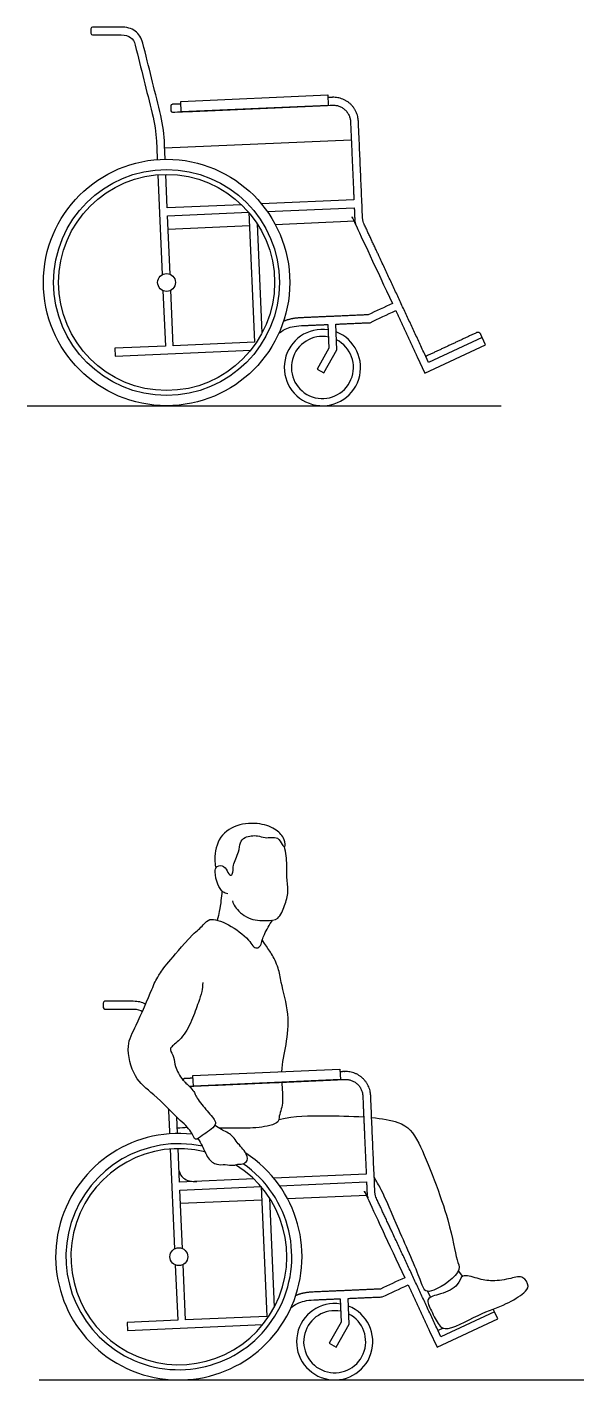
# Model space of a CAD drawing. Header units: millimetres. Extents: x 71.6 to 121.6, y 1.1 to 34.5.
# Drawn here: x 71.885 to 73.214, y 16.104 to 19.372 of the extents above; entities that cross this region are included whole.
import ezdxf

# ---------------------------------------------------------------- set-up
doc = ezdxf.new("R2010")
doc.units = ezdxf.units.MM

msp = doc.modelspace()

# ---------------------------------------------------------------- linework, layer by layer
for p, q in [((72.2014, 19.0149), (72.2119, 18.7737)), ((72.6751, 18.9542), (72.4516, 18.9445)), ((72.2485, 16.6995), (72.2468, 16.7395)), ((72.2311, 16.662), (72.2416, 16.4208)), ((72.7048, 16.6014), (72.4813, 16.5916)), ((72.9273, 16.368), (72.9373, 16.354)), ((72.8602, 16.3039), (72.8537, 16.318)), ((73.0149, 16.2687), (73.0118, 16.2754)), ((72.8911, 16.2292), (72.8784, 16.2233)), ((71.9148, 16.1042), (79.4389, 16.1042))]:
    msp.add_line(p, q)
for points in [[(72.2575, 19.1668), (72.2564, 19.1921), (72.6117, 19.2077), (72.6128, 19.1823)], [(72.2872, 16.8139), (72.2861, 16.8393), (72.6414, 16.8548), (72.6425, 16.8294)]]:
    msp.add_lwpolyline(points, close=True)
for points in [[(72.2176, 19.0795), (72.6687, 19.0992)], [(72.4037, 18.9424), (72.224, 18.9346), (72.2204, 19.0157)], [(72.231, 18.7746), (72.2248, 18.9155), (72.4215, 18.9241), (72.4352, 18.6106), (72.2385, 18.602), (72.2327, 18.7357)], [(72.4657, 18.926), (72.6759, 18.9352)], [(72.2262, 18.8837), (72.4229, 18.8923)], [(72.4532, 18.6332), (72.4418, 18.896)], [(72.4419, 18.8931), (72.4435, 18.8932)], [(72.4849, 18.895), (72.6773, 18.9034)], [(72.2136, 18.7349), (72.2195, 18.6011), (72.0971, 18.5958), (72.098, 18.5768), (72.4256, 18.5911)], [(72.6123, 18.6532), (72.6147, 18.5964), (72.5859, 18.5457), (72.6025, 18.5363)], [(72.6025, 18.5363), (72.6339, 18.5917), (72.6313, 18.654)], [(72.8282, 18.5751), (72.8464, 18.5359), (72.9933, 18.6044), (72.9852, 18.6216)], [(72.9852, 18.6216), (72.8557, 18.5612), (72.8454, 18.5831)], [(71.8851, 18.4571), (73.031, 18.4571)], [(72.4334, 16.5895), (72.2537, 16.5817), (72.2501, 16.6628)], [(72.2607, 16.4217), (72.2545, 16.5626), (72.4512, 16.5712), (72.4649, 16.2577), (72.2682, 16.2491), (72.2624, 16.3828)], [(72.4954, 16.5731), (72.7056, 16.5823)], [(72.2559, 16.5308), (72.4526, 16.5394)], [(72.4829, 16.2803), (72.4715, 16.5431)], [(72.4716, 16.5402), (72.4732, 16.5403)], [(72.5146, 16.5421), (72.707, 16.5505)], [(72.2433, 16.382), (72.2492, 16.2482), (72.1268, 16.2429), (72.1277, 16.2239), (72.4553, 16.2382)], [(72.642, 16.3003), (72.6444, 16.2435), (72.6156, 16.1928), (72.6322, 16.1834)], [(72.6322, 16.1834), (72.6636, 16.2388), (72.661, 16.3011)], [(72.8579, 16.2222), (72.8761, 16.183), (73.023, 16.2515), (73.0149, 16.2687)], [(73.0149, 16.2687), (72.8854, 16.2083), (72.8751, 16.2302)]]:
    msp.add_lwpolyline(points)
for centre, radius in [((72.2223, 18.7547), 0.2977), ((72.2223, 18.7547), 0.2729), ((72.2223, 18.7547), 0.261), ((72.2223, 18.7547), 0.0216), ((72.252, 16.4018), 0.0216)]:
    msp.add_circle(centre, radius)
for centre, radius, start, end in [((72.0436, 19.3674), 0.00416, 90, 180), ((72.0436, 19.3567), 0.00416, 180, 270), ((72.2358, 19.1813), 0.00356, 92.5, 182.5), ((72.2363, 19.1694), 0.00356, 182.5, 272.5), ((72.5989, 18.5493), 0.0922, 81.348, 68.9308), ((72.5989, 18.5493), 0.075, 78.7513, 63.0541), ((72.9747, 18.6268), 0.00739, 25, 115), ((72.0733, 17.0145), 0.00416, 90, 180), ((72.0733, 17.0038), 0.00416, 180, 270), ((72.2655, 16.8284), 0.00356, 92.5, 182.5), ((72.252, 16.4018), 0.2977, 83.7182, 57.1491), ((72.252, 16.4018), 0.2729, 77.9536, 55.3482), ((72.252, 16.4018), 0.261, 76.0219, 58.3107), ((72.6286, 16.1964), 0.0922, 81.348, 68.9308), ((72.6286, 16.1964), 0.075, 78.7513, 63.0541)]:
    msp.add_arc(centre, radius, start, end)
for points, degree in [([(72.0394, 19.3674), (72.0394, 19.3656), (72.0394, 19.362), (72.0394, 19.3584), (72.0394, 19.3567)], 3), ([(72.1122, 19.3715), (72.0893, 19.3715), (72.0664, 19.3715), (72.0436, 19.3715)], 3), ([(72.0436, 19.3525), (72.0664, 19.3525), (72.0893, 19.3525), (72.1122, 19.3525)], 3), ([(72.1465, 19.328), (72.1607, 19.2708), (72.1742, 19.2169), (72.1876, 19.163)], 3), ([(72.2061, 19.1676), (72.1926, 19.2215), (72.1792, 19.2755), (72.1649, 19.3327)], 3), ([(72.2323, 19.1812), (72.2324, 19.1782), (72.2327, 19.1722), (72.2328, 19.1693)], 2), ([(72.2567, 19.1858), (72.2462, 19.1853), (72.2357, 19.1849)], 2), ([(72.2365, 19.1659), (72.4301, 19.1743), (72.6237, 19.1828)], 2), ([(72.1876, 19.163), (72.1935, 19.1392), (72.1969, 19.117), (72.1979, 19.0962)], 3), ([(72.2169, 19.097), (72.2159, 19.1191), (72.2123, 19.1426), (72.2061, 19.1676)], 3), ([(72.6668, 19.1432), (72.6709, 19.0487), (72.6751, 18.9542)], 2), ([(72.1979, 19.0962), (72.1985, 19.0813), (72.1992, 19.0664), (72.1998, 19.0515)], 3), ([(72.2188, 19.0524), (72.2182, 19.0673), (72.2175, 19.0821), (72.2169, 19.097)], 3), ([(72.7681, 18.7039), (72.7486, 18.6948), (72.7292, 18.6858), (72.7097, 18.6766)], 3), ([(72.5472, 18.6694), (72.5227, 18.6683), (72.5048, 18.6608)], 2), ([(72.7097, 18.6766), (72.6285, 18.673), (72.5472, 18.6694)], 2), ([(72.6313, 18.654), (72.6726, 18.6558), (72.714, 18.6576)], 2), ([(72.714, 18.6576), (72.7347, 18.6673), (72.7554, 18.677), (72.7761, 18.6866)], 3), ([(72.7761, 18.6866), (72.8021, 18.6309), (72.8282, 18.5751)], 2), ([(72.4928, 18.6304), (72.4971, 18.635), (72.5023, 18.6387), (72.5087, 18.6417)], 3), ([(72.5087, 18.6417), (72.5186, 18.6466), (72.5316, 18.6497), (72.548, 18.6504)], 3), ([(72.548, 18.6504), (72.5802, 18.6518), (72.6123, 18.6532)], 2), ([(72.9716, 18.6335), (72.9101, 18.6048), (72.8487, 18.5762)], 2), ([(72.9852, 18.6216), (72.9833, 18.6258), (72.9814, 18.6299)], 2), ([(72.0691, 17.0145), (72.0691, 17.0127), (72.0691, 17.0091), (72.0691, 17.0055), (72.0691, 17.0038)], 3), ([(72.1419, 17.0186), (72.119, 17.0186), (72.0961, 17.0186), (72.0733, 17.0186)], 3), ([(72.0733, 16.9996), (72.0961, 16.9996), (72.119, 16.9996), (72.1419, 16.9996)], 3), ([(72.1717, 17.0118), (72.1632, 17.0165), (72.1531, 17.0186), (72.1419, 17.0186)], 3), ([(72.1419, 16.9996), (72.1517, 16.9996), (72.1588, 16.9976), (72.164, 16.9941)], 3), ([(72.2864, 16.8329), (72.2759, 16.8325), (72.2654, 16.832)], 2), ([(72.2767, 16.8134), (72.4651, 16.8216), (72.6534, 16.8299)], 2), ([(72.6965, 16.7903), (72.7006, 16.6958), (72.7048, 16.6014)], 2), ([(72.2264, 16.7597), (72.2269, 16.7541), (72.2273, 16.7487), (72.2276, 16.7433)], 3), ([(72.2276, 16.7433), (72.2282, 16.7284), (72.2289, 16.7135), (72.2295, 16.6987)], 3), ([(72.2732, 16.7135), (72.2646, 16.7131), (72.2562, 16.7126), (72.248, 16.7121)], 3), ([(72.7978, 16.351), (72.7783, 16.3419), (72.7589, 16.3329), (72.7394, 16.3237)], 3), ([(72.5769, 16.3165), (72.5524, 16.3155), (72.5345, 16.308)], 2), ([(72.7394, 16.3237), (72.6582, 16.3201), (72.5769, 16.3165)], 2), ([(72.661, 16.3011), (72.7023, 16.3029), (72.7437, 16.3047)], 2), ([(72.7437, 16.3047), (72.7644, 16.3144), (72.7851, 16.3241), (72.8058, 16.3337)], 3), ([(72.8058, 16.3337), (72.8318, 16.278), (72.8579, 16.2222)], 2), ([(72.5225, 16.2775), (72.5268, 16.2821), (72.532, 16.2858), (72.5384, 16.2888)], 3), ([(72.5384, 16.2888), (72.5483, 16.2937), (72.5613, 16.2968), (72.5778, 16.2975)], 3), ([(72.5778, 16.2975), (72.6099, 16.2989), (72.642, 16.3003)], 2)]:
    msp.add_open_spline(points, degree=degree)
for points, degree, knots in [([(72.1649, 19.3327), (72.1619, 19.3448), (72.1557, 19.3551), (72.1465, 19.3618), (72.1372, 19.3685), (72.1254, 19.3715), (72.1122, 19.3715)], 3, [13.6211591, 13.6211591, 13.6211591, 13.6211591, 13.7242037, 13.7242037, 13.7242037, 13.8272484, 13.8272484, 13.8272484, 13.8272484]), ([(72.1122, 19.3525), (72.1226, 19.3525), (72.13, 19.3502), (72.1353, 19.3464), (72.1405, 19.3426), (72.1442, 19.337), (72.1465, 19.328)], 3, [14.4087141, 14.4087141, 14.4087141, 14.4087141, 14.5117588, 14.5117588, 14.5117588, 14.6148034, 14.6148034, 14.6148034, 14.6148034]), ([(72.6759, 18.9352), (72.6767, 18.9167), (72.6775, 18.8981), (72.7228, 18.801), (72.7681, 18.7039)], 2, [-1.54386844, -1.54386844, -1.54386844, -1.48369301, -1.48369301, -1.48027885, -1.48027885, -1.48027885]), ([(72.3702, 17.2781), (72.366, 17.279), (72.3567, 17.2817), (72.3442, 17.3015), (72.3383, 17.3296), (72.3421, 17.3471), (72.3632, 17.3471), (72.3691, 17.3296), (72.379, 17.3197), (72.384, 17.3317), (72.3813, 17.348), (72.398, 17.3789), (72.399, 17.4018), (72.411, 17.4169), (72.4435, 17.4208), (72.4589, 17.4109), (72.4931, 17.4185), (72.5, 17.3977), (72.51, 17.3881), (72.5078, 17.4129), (72.4881, 17.4349), (72.4476, 17.4505), (72.3905, 17.4478), (72.3432, 17.4139), (72.3374, 17.3631), (72.3401, 17.3448), (72.3412, 17.3398)], 3, [0, 0, 0, 0, 0.206269, 0.479077, 0.791992, 1.012226, 1.238324, 1.483818, 1.665676, 1.833578, 2.069931, 2.407231, 2.681181, 2.919619, 3.23365, 3.484392, 3.79707, 4.050924, 4.20796, 4.44238, 4.757369, 5.130885, 5.560939, 5.984402, 6.406214, 6.576957, 6.576957, 6.576957, 6.576957]), ([(72.3813, 17.2609), (72.3829, 17.256), (72.3861, 17.2456), (72.4193, 17.2143), (72.4621, 17.2129), (72.4946, 17.2146), (72.5081, 17.2507), (72.5185, 17.2823), (72.5115, 17.3172), (72.5147, 17.3478), (72.5103, 17.3776), (72.5072, 17.3922)], 3, [0, 0, 0, 0, 0.226437, 0.600226, 0.979261, 1.286999, 1.624366, 1.961004, 2.295564, 2.616131, 3.001838, 3.001838, 3.001838, 3.001838]), ([(72.356, 17.2851), (72.3553, 17.2773), (72.3538, 17.2617), (72.3526, 17.2482), (72.3449, 17.2146)], 3, [0, 0, 0, 0, 0.2790412, 0.5389178, 0.5389178, 0.5389178, 0.5389178]), ([(72.2767, 16.8134), (72.2811, 16.8091), (72.2895, 16.8002), (72.2917, 16.7897), (72.3135, 16.7607), (72.3382, 16.7348), (72.3429, 16.7203), (72.3249, 16.7049), (72.3095, 16.6959), (72.2905, 16.6795), (72.2842, 16.7044), (72.2539, 16.7316), (72.1915, 16.7956), (72.1417, 16.8312), (72.1224, 16.9137), (72.1495, 16.9584), (72.1872, 17.0487), (72.2008, 17.0807), (72.2302, 17.1195), (72.2857, 17.1801), (72.295, 17.1879), (72.3131, 17.2041), (72.3312, 17.2295), (72.4136, 17.1844), (72.437, 17.1414), (72.4467, 17.1511), (72.4497, 17.1533)], 3, [-5.819823, -5.819823, -5.819823, -5.819823, -5.599282, -5.411954, -5.073034, -4.722343, -4.519919, -4.270287, -4.008682, -3.768106, -3.534835, -3.167621, -2.631254, -2.179591, -1.692248, -1.272172, -0.72196, -0.371301, 0.101455, 0.101455, 0.101455, 0.449038, 0.776963, 1.794125, 2.160751, 2.353827, 2.353827, 2.353827, 2.353827]), ([(72.4497, 17.1533), (72.4521, 17.1625), (72.4579, 17.1807), (72.4708, 17.2039), (72.4786, 17.2145)], 3, [2.3538267, 2.3538267, 2.3538267, 2.3538267, 2.661156, 3.0228019, 3.0228019, 3.0228019, 3.0228019]), ([(72.5008, 16.8486), (72.502, 16.8709), (72.5127, 16.9161), (72.5207, 16.9859), (72.4981, 17.0634), (72.4943, 17.0973), (72.4769, 17.1337), (72.4696, 17.1416), (72.4537, 17.167)], 3, [0.851292, 0.851292, 0.851292, 0.851292, 1.301135, 1.791883, 2.297832, 2.641222, 2.991864, 3.221149, 3.221149, 3.221149, 3.221149]), ([(72.3096, 17.0643), (72.3094, 17.0568), (72.308, 17.0412), (72.2987, 17.0149), (72.2838, 16.971), (72.2605, 16.9284), (72.2345, 16.9108), (72.2297, 16.901), (72.2418, 16.8826), (72.2415, 16.8608), (72.2541, 16.8386), (72.262, 16.8284)], 3, [-8.926482, -8.926482, -8.926482, -8.926482, -8.65435, -8.353959, -7.962027, -7.554664, -7.216745, -7.050318, -6.798178, -6.524211, -6.18611, -6.18611, -6.18611, -6.18611]), ([(72.262, 16.8284), (72.2637, 16.8265), (72.267, 16.8231), (72.2735, 16.8166), (72.2767, 16.8134)], 3, [-6.1861105, -6.1861105, -6.1861105, -6.1861105, -6.0316151, -5.819823, -5.819823, -5.819823, -5.819823]), ([(72.5009, 16.8232), (72.5017, 16.8069), (72.5052, 16.7742), (72.4982, 16.753), (72.4943, 16.7409), (72.4941, 16.7366), (72.4959, 16.7223), (72.4378, 16.7112), (72.4033, 16.7129), (72.3631, 16.7124), (72.3494, 16.7121)], 3, [-0.681384, -0.681384, -0.681384, -0.681384, -0.353548, 0, 0, 0, 0.206254, 0.570883, 1.005611, 1.204267, 1.204267, 1.204267, 1.204267]), ([(72.4939, 16.7334), (72.5348, 16.7428), (72.5832, 16.7426), (72.6671, 16.7415), (72.6987, 16.7394)], 3, [0.033676, 0.033676, 0.033676, 0.033676, 0.6054047, 0.9834898, 0.9834898, 0.9834898, 0.9834898]), ([(72.7179, 16.7379), (72.7425, 16.7356), (72.8005, 16.7262), (72.8367, 16.6778), (72.9098, 16.4837), (72.9201, 16.4005), (72.9381, 16.363), (72.8762, 16.3205), (72.8456, 16.3154), (72.8334, 16.3552), (72.7859, 16.4603), (72.7437, 16.5615), (72.7299, 16.5836), (72.7242, 16.5936)], 3, [1.060956, 1.060956, 1.060956, 1.060956, 1.365574, 1.848448, 2.677528, 3.333686, 3.630208, 4.321125, 4.588396, 4.919446, 5.661817, 6.267743, 6.604519, 6.604519, 6.604519, 6.604519]), ([(72.2978, 16.6869), (72.302, 16.6807), (72.31, 16.6695), (72.3202, 16.6391), (72.3432, 16.6218), (72.3633, 16.6257), (72.3843, 16.6205), (72.3938, 16.6269), (72.4063, 16.6242), (72.421, 16.6338), (72.4134, 16.6566), (72.3896, 16.6801), (72.3817, 16.6963), (72.3546, 16.7083), (72.345, 16.7149), (72.3389, 16.7191)], 3, [0.010778, 0.010778, 0.010778, 0.010778, 0.253135, 0.567918, 0.852246, 1.100694, 1.351811, 1.530232, 1.72303, 1.928652, 2.18202, 2.504362, 2.741302, 3.037733, 3.257455, 3.257455, 3.257455, 3.257455]), ([(72.2525, 16.6087), (72.2546, 16.6024), (72.2604, 16.5884), (72.2843, 16.5823), (72.2953, 16.5835)], 3, [0, 0, 0, 0, 0.2570412, 0.5867212, 0.5867212, 0.5867212, 0.5867212]), ([(72.7056, 16.5823), (72.7064, 16.5638), (72.7072, 16.5452), (72.7525, 16.4481), (72.7978, 16.351)], 2, [-1.54386844, -1.54386844, -1.54386844, -1.48369301, -1.48369301, -1.48027885, -1.48027885, -1.48027885]), ([(72.8548, 16.2988), (72.8582, 16.3056), (72.887, 16.3108), (72.9288, 16.3289), (72.9339, 16.3628), (72.9755, 16.3479), (73.0094, 16.3414), (73.0533, 16.3482), (73.0848, 16.358), (73.1004, 16.3296), (73.0857, 16.3124), (73.0403, 16.2842), (72.9798, 16.2658), (72.8999, 16.2193), (72.8767, 16.2393), (72.8642, 16.2683), (72.8515, 16.2922), (72.8548, 16.2988)], 3, [0, 0, 0, 0, 0.320951, 0.711935, 0.995022, 1.334173, 1.684898, 2.066929, 2.376699, 2.655945, 2.905935, 3.311828, 3.803306, 4.318489, 4.516592, 4.891606, 5.204417, 5.204417, 5.204417, 5.204417])]:
    msp.add_open_spline(points, degree=degree, knots=knots)
for points in [[(72.8454, 18.5831), (72.7709, 18.7429), (72.6964, 18.9027), (72.6911, 19.0234), (72.6858, 19.144), (72.6832, 19.2044), (72.6228, 19.2018), (72.6174, 19.2016), (72.6119, 19.2013)], [(72.8751, 16.2302), (72.8006, 16.3901), (72.7261, 16.5499), (72.7208, 16.6705), (72.7156, 16.7911), (72.7129, 16.8515), (72.6525, 16.8489), (72.6471, 16.8487), (72.6416, 16.8484)]]:
    msp.add_rational_spline(points, [1, 1, 1, 1, 1, 0.707106781187, 1, 1, 1], degree=2, knots=[2.221813, 2.221813, 2.221813, 3.786974, 3.786974, 4.181544, 4.181544, 4.536545, 4.536545, 4.568373, 4.568373, 4.568373])
for points in [[(72.6237, 19.1828), (72.665, 19.1846), (72.6668, 19.1432)], [(72.6534, 16.8299), (72.6947, 16.8317), (72.6965, 16.7903)]]:
    msp.add_rational_spline(points, [1, 0.707106781187, 1], degree=2)

doc.saveas('drawing.dxf')
